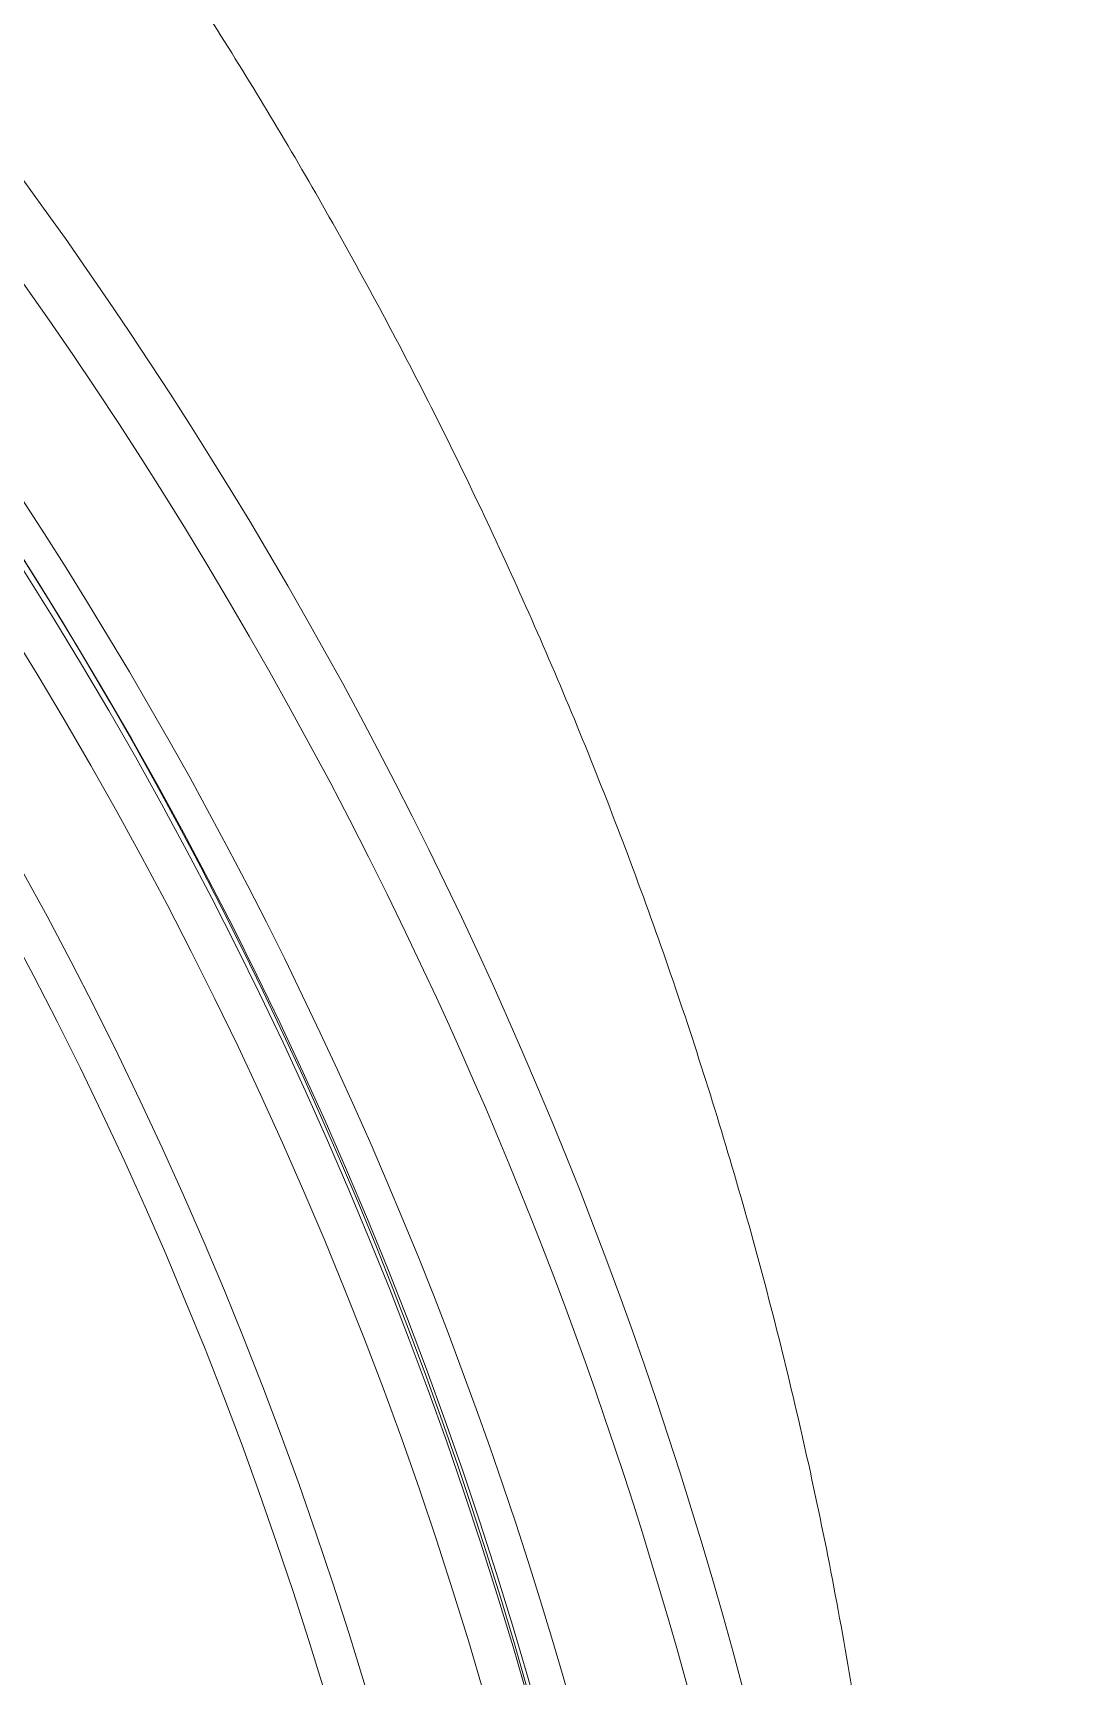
# Model space of a CAD drawing. Extents: x 19821 to 22981, y -91 to 2224.
# Drawn here: x 20796.28 to 20809.85, y 1227.77 to 1249.35 of the extents above; entities that cross this region are included whole.
import ezdxf

# ---------------------------------------------------------------- set-up
doc = ezdxf.new("R2010")
doc.units = 0
doc.header["$LTSCALE"] = 10
doc.header["$MEASUREMENT"] = 0
doc.layers.add('1', color=7, linetype='CONTINUOUS')

msp = doc.modelspace()

# ---------------------------------------------------------------- linework, layer by layer
at = {"layer": '1', "color": 7, "linetype": 'Continuous', "lineweight": 18}
for centre, major_axis, ratio, start_param, end_param in [((20744.93100807942, 1212.861490430494), (62.57703589943, 0), 0.9612616959385202, 0, 3.141593206878729), ((20744.93100807943, 1212.246531548563), (-60.5, 0), 0.9612616959383172, 2.420581370698847, 4.712388980392485), ((20744.93100807943, 1212.384350226471), (60, 0), 0.9612616959383171, 4.724169612251052, 7.853981633982277), ((20744.93100807943, 1212.384350226471), (-59.925, 0), 0.9612616959383171, 1.570796326805784, 4.712388980392484), ((20744.93100807943, 1212.542884949659), (-59.925, 0), 0.9612616959383171, 3.14159265931973, 3.81953853723583)]:
    msp.add_ellipse(centre, major_axis=major_axis, ratio=ratio, start_param=start_param, end_param=end_param, dxfattribs=at)
at = {"layer": '1', "color": 7, "linetype": 'Continuous', "lineweight": 13}
for centre, major_axis, ratio, start_param, end_param in [((20744.93100807943, 1212.541177986808), (61.96284250743, 0), 0.9612616959383171, 0.4239591328999139, 1.570796326820859), ((20744.93100807943, 1212.246531548563), (-59.42499999999999, 0), 0.9612616959383172, 1.57079632680269, 4.70193997549423), ((20744.93100807943, 1212.246531548563), (-57.94795379563, 0), 0.9612616959383172, 1.579186643142851, 4.712388980392485), ((20744.93100807943, 1212.291039360163), (57.40309474942, 0), 0.9612616959383172, 4.721078928829572, 7.853981633982278), ((20744.93100807943, 1212.541177986808), (61.96284250743, 0), 0.9612616959383171, 0, 0.4239591328999139)]:
    msp.add_ellipse(centre, major_axis=major_axis, ratio=ratio, start_param=start_param, end_param=end_param, dxfattribs=at)
at = {"layer": '1', "color": 7, "linetype": 'Continuous', "lineweight": 18}
msp.add_open_spline([(20807.83013258362, 1218.028395303761), (20807.83009772992, 1219.201534630293), (20807.79451107177, 1220.363144359714), (20807.65649296922, 1222.659558146749), (20807.55406298769, 1223.794362629575), (20807.28673348212, 1226.033877563589), (20807.12183530389, 1227.138588533173), (20806.73401577585, 1229.315071350279), (20806.51109565349, 1230.386843794175), (20806.0117111331, 1232.495030958409), (20805.73524784437, 1233.53144633877), (20805.13325336308, 1235.566908362037), (20804.80772316319, 1236.565955715241), (20804.11203718499, 1238.525057651513), (20803.37172661739, 1240.445167539284), (20802.14052748494, 1243.204579826225), (20800.80147463485, 1245.840488813476), (20799.36712331265, 1248.351100029046), (20797.84964905187, 1250.735503284117), (20796.26080150214, 1252.993600811224), (20794.61186657803, 1255.126035848671), (20792.91363638316, 1257.134122278842), (20791.75546974632, 1258.391225122721), (20790.87952536469, 1259.304056215836), (20790.43972122144, 1259.752974740323), (20789.92392087802, 1260.263746838181), (20789.66540895136, 1260.515911916563), (20789.53600776757, 1260.641191818246), (20789.47127182965, 1260.703631439816), (20789.43889514372, 1260.73480120982), (20789.42270463642, 1260.750373589836), (20789.41460884356, 1260.758156654249), (20789.41056081256, 1260.762047405138), (20789.40853676344, 1260.763992585264), (20789.40752473048, 1260.764965126498), (20789.40709100027, 1260.765381919421), (20789.4068018464, 1260.765659779045), (20789.4066959699, 1260.765761519415), (20787.90509952382, 1262.20867799155), (20786.33337676491, 1263.572766014735), (20783.06857249459, 1266.13326911883), (20781.37549951299, 1267.329684318403), (20777.88783876967, 1269.546634577834), (20776.09325919072, 1270.567170615819), (20772.42274415868, 1272.42630132633), (20770.54681646061, 1273.264897762705), (20766.73383965808, 1274.756192591304), (20764.79679781251, 1275.408893454457), (20760.88167727899, 1276.526481170611), (20758.90360529766, 1276.99137111966), (20754.92614946153, 1277.733377925317), (20752.92677171687, 1278.010498419293), (20748.92587731413, 1278.378862784801), (20746.9243661371, 1278.47011075074), (20744.93100898635, 1278.470238262904)], degree=3, knots=[0, 0, 0, 0, 0.03124999999976268, 0.03124999999976268, 0.06249999999952535, 0.06249999999952535, 0.09374999999928803, 0.09374999999928803, 0.1249999999990507, 0.1249999999990507, 0.1562499999988134, 0.1562499999988134, 0.1874999999985761, 0.1874999999985761, 0.2187499999983387, 0.2499999999981014, 0.2812499999978641, 0.3124999999976268, 0.3437499999973895, 0.3749999999971523, 0.4062499999969151, 0.4374999999966779, 0.4687499999964407, 0.4687499999964407, 0.4843749999963221, 0.4921874999962627, 0.4960937499962328, 0.4980468749962177, 0.4990234374962104, 0.4995117187462068, 0.499755859371205, 0.4998779296837041, 0.4999389648399537, 0.4999694824180784, 0.4999847412071408, 0.499992370601672, 0.499992370601672, 0.4999999999962033, 0.4999999999962033, 0.5624999999966779, 0.5624999999966779, 0.6249999999971524, 0.6249999999971524, 0.687499999997627, 0.687499999997627, 0.7499999999981016, 0.7499999999981016, 0.8124999999985762, 0.8124999999985762, 0.8749999999990508, 0.8749999999990508, 0.9374999999995254, 0.9374999999995254, 1, 1, 1, 1], dxfattribs=at)

doc.saveas('drawing.dxf')
